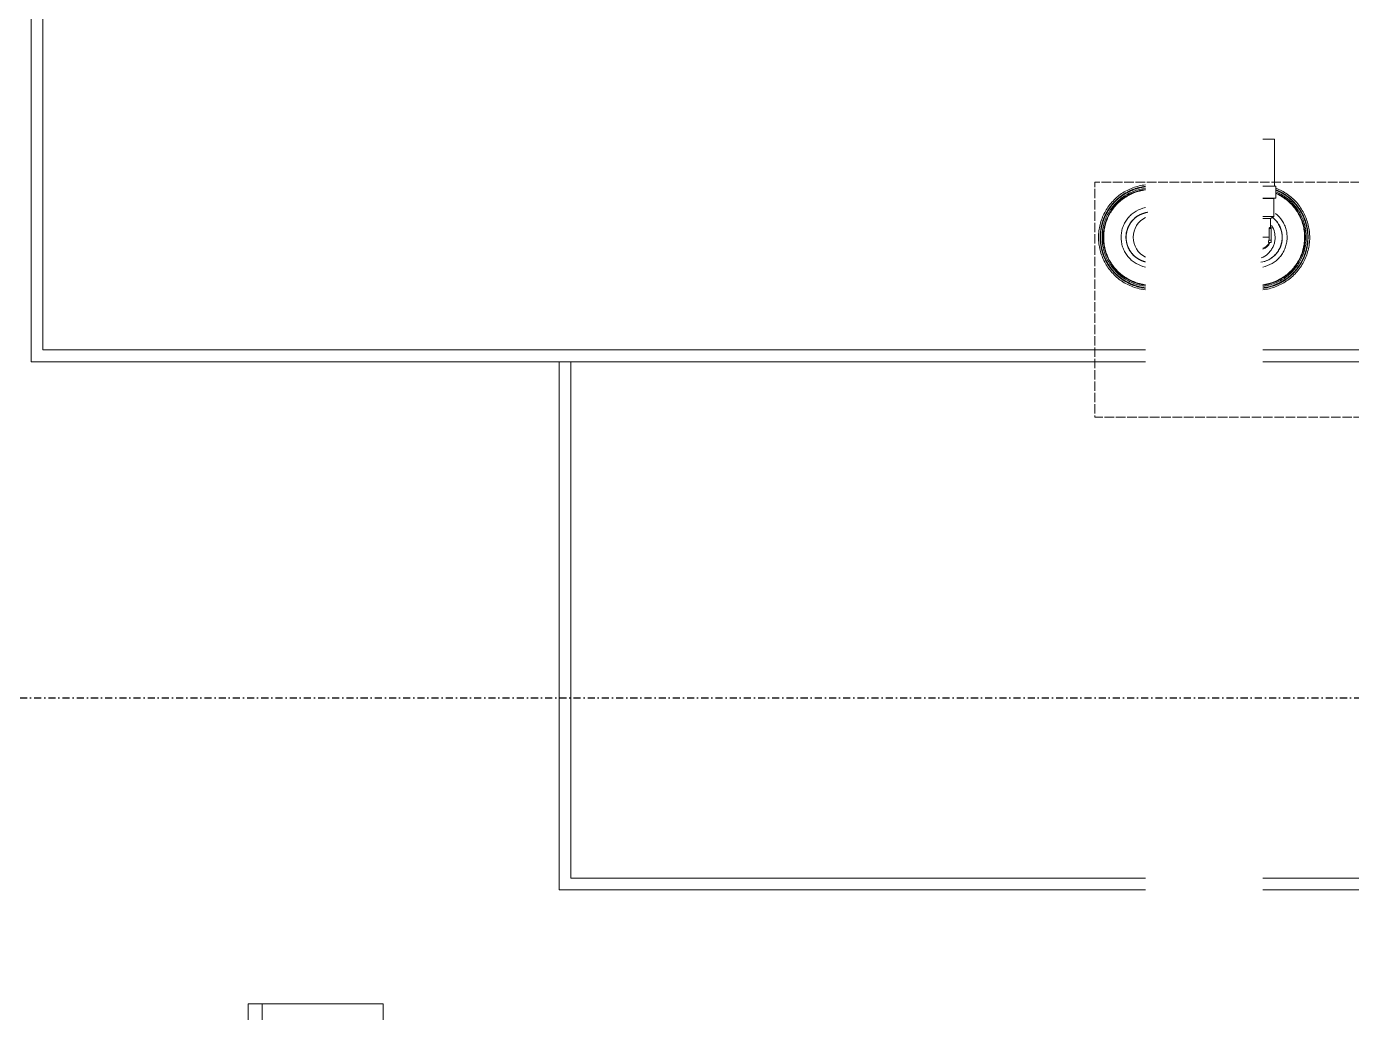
# Model space of a CAD drawing. Header units: millimetres. Extents: x 2179 to 48742, y 3478 to 161002.
# Drawn here: x 22288 to 23417, y 146722 to 147562 of the extents above; entities that cross this region are included whole.
import ezdxf

# ---------------------------------------------------------------- set-up
doc = ezdxf.new("R2010")
doc.units = ezdxf.units.MM
doc.linetypes.add('1_Čerchovaná 6_0mm', pattern=[12, 6, -3, 0, -3])
doc.linetypes.add('IMPORT-DASHED _2_', pattern=[9.652, 8.128, -1.524])
doc.layers.add('0-1', color=7, linetype='Continuous', lineweight=9)
doc.layers.add('Obrys-2', color=7, linetype='IMPORT-DASHED _2_', lineweight=9)
doc.layers.add('2966-1_navrh dispozice stroju-HK_02_dwg-1', color=7, linetype='Continuous', lineweight=9, true_color=0x919191)
doc.layers.add('S-GRID-1', color=9, linetype='1_Čerchovaná 6_0mm', lineweight=25, true_color=0x808080)

# ---------------------------------------------------------------- blocks, each defined once
blk = doc.blocks.new('2966-1_navrh dispozice stroju-HK_02_dwg_SE2231-903797-1NP _ stroje')
at = {"layer": '0-1', "flags": 128}
blk.add_lwpolyline([(-9422, -727.7), (-9422, -717.7), (-9382, -717.7)], dxfattribs=at)
blk = doc.blocks.new('2966-1_navrh dispozice stroju-HK_02_dwg_SE2230-903798-1NP _ stroje')
at = {"layer": '0-1', "flags": 128}
blk.add_lwpolyline([(-9382, -727.7), (-9382, -716.5), (-9372, -716.5), (-9372, -727.7)], dxfattribs=at)
blk = doc.blocks.new('2966-1_navrh dispozice stroju-HK_02_dwg_SE2229-903799-1NP _ stroje')
at = {"layer": '0-1'}
for start, end in [(81.2584, 98.7416), (19.2361, 64.9384)]:
    blk.add_arc((-9338.5, -731.2), 10.6, start, end, dxfattribs=at)
blk = doc.blocks.new('2966-1_navrh dispozice stroju-HK_02_dwg_SE2228-903800-1NP _ stroje')
at = {"layer": '0-1'}
blk.add_line((-9371.5, -718.2), (-9372, -718.7), dxfattribs=at)
at = {"layer": '0-1', "flags": 128}
for points in [[(-9356.2, -718.2), (-9371.5, -718.2), (-9371.5, -727.7)], [(-9356.2, -727.7), (-9356.2, -718.2), (-9354.5, -721.2)], [(-9354.5, -727.7), (-9354.5, -721.2), (-9347, -721.2)], [(-9346, -720.7), (-9347, -720.7), (-9347, -721.8)], [(-9336, -720.7), (-9346, -720.7), (-9346, -722.3), (-9338.5, -722.3), (-9338.5, -727.7)], [(-9336, -722.6), (-9336, -720.7), (-9334, -720.7), (-9334, -722.6)]]:
    blk.add_lwpolyline(points, dxfattribs=at)
at = {"layer": '0-1'}
for radius, start, end in [(8.99, 73.847, 90), (10, 20.3808, 63.3999)]:
    blk.add_arc((-9338.5, -731.2), radius, start, end, dxfattribs=at)
for points, knots in [([(-9347, -721.8), (-9347, -721.9), (-9347, -721.9), (-9347, -721.9), (-9346.9, -722), (-9346.9, -722), (-9346.9, -722), (-9346.8, -722.1), (-9346.8, -722.1), (-9346.8, -722.1), (-9346.7, -722.1), (-9346.7, -722.1), (-9346.6, -722.2), (-9346.6, -722.2), (-9346.6, -722.2), (-9346.5, -722.2), (-9346.5, -722.2), (-9346.4, -722.2), (-9346.4, -722.2), (-9346.3, -722.2), (-9346.3, -722.2), (-9346.3, -722.2), (-9346.2, -722.2), (-9346.2, -722.3), (-9346.1, -722.3), (-9346.1, -722.3), (-9346, -722.3), (-9346, -722.3)], [0, 0, 0, 0, 0.073965, 0.110985, 0.148017, 0.185056, 0.222097, 0.259139, 0.296181, 0.333224, 0.370267, 0.40731, 0.444353, 0.481396, 0.51844, 0.555483, 0.592526, 0.629569, 0.666612, 0.703656, 0.740699, 0.777742, 0.814786, 0.851829, 0.888872, 0.925916, 1, 1, 1, 1]), ([(-9336, -722.6), (-9336, -722.6), (-9335.9, -722.6), (-9335.9, -722.6), (-9335.9, -722.7), (-9335.8, -722.7), (-9335.8, -722.7), (-9335.8, -722.7), (-9335.7, -722.7), (-9335.7, -722.7), (-9335.6, -722.7), (-9335.6, -722.7), (-9335.6, -722.7), (-9335.5, -722.7), (-9335.5, -722.7), (-9335.5, -722.7), (-9335.4, -722.8), (-9335.4, -722.8), (-9335.4, -722.8), (-9335.3, -722.8), (-9335.3, -722.8), (-9335.3, -722.8), (-9335.2, -722.8), (-9335.2, -722.8), (-9335.1, -722.8), (-9335.1, -722.8), (-9335.1, -722.8), (-9335, -722.8), (-9335, -722.8), (-9335, -722.8), (-9334.9, -722.8), (-9334.9, -722.8), (-9334.9, -722.8), (-9334.8, -722.8), (-9334.8, -722.9), (-9334.7, -722.9), (-9334.7, -722.9), (-9334.7, -722.9), (-9334.6, -722.9), (-9334.6, -722.9), (-9334.6, -722.9), (-9334.5, -722.9), (-9334.5, -722.9), (-9334.4, -722.9), (-9334.4, -722.9), (-9334.4, -722.8), (-9334.3, -722.8), (-9334.3, -722.8), (-9334.3, -722.8), (-9334.2, -722.8), (-9334.2, -722.8), (-9334.2, -722.8), (-9334.1, -722.8), (-9334.1, -722.8), (-9334.1, -722.7), (-9334, -722.7), (-9334, -722.7), (-9334, -722.6), (-9334, -722.6)], [0, 0, 0, 0, 0.034487, 0.05173, 0.068973, 0.086216, 0.10346, 0.120703, 0.137946, 0.15519, 0.172433, 0.189676, 0.206919, 0.224163, 0.241406, 0.258649, 0.275893, 0.293136, 0.310379, 0.327623, 0.344866, 0.362109, 0.379353, 0.396596, 0.413839, 0.431082, 0.448326, 0.465569, 0.482812, 0.500056, 0.517299, 0.534542, 0.551786, 0.569029, 0.586272, 0.603516, 0.620759, 0.638002, 0.655246, 0.672489, 0.689732, 0.706975, 0.724219, 0.741462, 0.758705, 0.775948, 0.793192, 0.810435, 0.827678, 0.84492, 0.862162, 0.879404, 0.896644, 0.913882, 0.931115, 0.948337, 0.965551, 1, 1, 1, 1])]:
    blk.add_open_spline(points, degree=3, knots=knots, dxfattribs=at)
blk.add_blockref('2966-1_navrh dispozice stroju-HK_02_dwg_SE2229-903799-1NP _ stroje', (0, 0))
blk = doc.blocks.new('2966-1_navrh dispozice stroju-HK_02_dwg_SE2227-903801-1NP _ stroje')
at = {"layer": '0-1'}
for points, degree, knots in [([(-9293.8, -727.7), (-9294.2, -724.1), (-9295.5, -718.7), (-9298.4, -712.1), (-9301.2, -707.4), (-9304.5, -703.1), (-9308.3, -699.2), (-9312.6, -695.8), (-9317.2, -693), (-9322.2, -690.7), (-9327.4, -689), (-9332.7, -688), (-9338.1, -687.6), (-9343.6, -687.9), (-9348.9, -688.9), (-9354.1, -690.4), (-9359.1, -692.6), (-9363.8, -695.4), (-9368.1, -698.7), (-9372, -702.5), (-9376.5, -708.2), (-9379.1, -713.1), (-9380.4, -716.4)], 3, [0, 0, 0, 0, 0.090909, 0.136364, 0.181818, 0.227273, 0.272727, 0.318182, 0.363636, 0.409091, 0.454545, 0.5, 0.545455, 0.590909, 0.636364, 0.681818, 0.727273, 0.772727, 0.818182, 0.863636, 0.909091, 1, 1, 1, 1]), ([(-9295.2, -727.7), (-9295.7, -723.7), (-9297.6, -717.5), (-9299.7, -712.7), (-9302.4, -708.2), (-9305.6, -704), (-9309.3, -700.3), (-9313.4, -697), (-9317.8, -694.3), (-9322.6, -692.1), (-9327.6, -690.5), (-9332.7, -689.5), (-9337.9, -689.1), (-9343.2, -689.3), (-9348.3, -690.2), (-9353.4, -691.7), (-9358.2, -693.8), (-9362.7, -696.4), (-9366.9, -699.6), (-9370.7, -703.2), (-9374, -707.3), (-9377.5, -712.8), (-9378.9, -716.5)], 2, [0, 0, 0, 0.068182, 0.113636, 0.159091, 0.204545, 0.25, 0.295455, 0.340909, 0.386364, 0.431818, 0.477273, 0.522727, 0.568182, 0.613636, 0.659091, 0.704545, 0.75, 0.795455, 0.840909, 0.886364, 0.931818, 1, 1, 1]), ([(-9378.7, -716.5), (-9377.2, -712.8), (-9373.7, -707.3), (-9370.4, -703.3), (-9366.7, -699.7), (-9362.5, -696.6), (-9358, -693.9), (-9353.2, -691.9), (-9348.2, -690.4), (-9343.1, -689.5), (-9337.9, -689.3), (-9332.7, -689.7), (-9327.6, -690.7), (-9322.6, -692.3), (-9317.9, -694.5), (-9313.5, -697.2), (-9309.4, -700.5), (-9305.8, -704.2), (-9302.6, -708.3), (-9299.9, -712.8), (-9297.8, -717.5), (-9295.9, -723.8), (-9295.4, -727.7)], 2, [0, 0, 0, 0.068182, 0.113636, 0.159091, 0.204545, 0.25, 0.295455, 0.340909, 0.386364, 0.431818, 0.477273, 0.522727, 0.568182, 0.613636, 0.659091, 0.704545, 0.75, 0.795455, 0.840909, 0.886364, 0.931818, 1, 1, 1]), ([(-9296.8, -727.7), (-9297.2, -724.2), (-9298.5, -719.1), (-9301.4, -712.7), (-9304.2, -708.2), (-9307.5, -704.1), (-9311.3, -700.5), (-9315.6, -697.4), (-9320.2, -694.8), (-9325, -692.8), (-9330.1, -691.4), (-9335.3, -690.7), (-9340.6, -690.6), (-9345.8, -691.2), (-9350.9, -692.5), (-9355.8, -694.3), (-9360.5, -696.8), (-9364.8, -699.8), (-9368.7, -703.3), (-9373.3, -708.7), (-9375.9, -713.3), (-9377.3, -716.5)], 3, [0, 0, 0, 0, 0.095238, 0.142857, 0.190476, 0.238095, 0.285714, 0.333333, 0.380952, 0.428571, 0.47619, 0.52381, 0.571429, 0.619048, 0.666667, 0.714286, 0.761905, 0.809524, 0.857143, 0.904762, 1, 1, 1, 1]), ([(-9376.2, -716.4), (-9374.9, -713.3), (-9372.3, -708.9), (-9367.8, -703.8), (-9364, -700.3), (-9359.7, -697.4), (-9355.2, -695.1), (-9350.4, -693.3), (-9345.4, -692.1), (-9340.3, -691.6), (-9335.2, -691.7), (-9330.2, -692.4), (-9325.2, -693.7), (-9320.5, -695.7), (-9316, -698.2), (-9311.9, -701.3), (-9308.2, -704.8), (-9305, -708.8), (-9302.3, -713.1), (-9299.4, -719.3), (-9298.1, -724.3), (-9297.7, -727.7)], 3, [0, 0, 0, 0, 0.095238, 0.142857, 0.190476, 0.238095, 0.285714, 0.333333, 0.380952, 0.428571, 0.47619, 0.52381, 0.571429, 0.619048, 0.666667, 0.714286, 0.761905, 0.809524, 0.857143, 0.904762, 1, 1, 1, 1]), ([(-9375.9, -716.4), (-9374.6, -713.3), (-9372, -709), (-9367.5, -703.9), (-9363.7, -700.5), (-9359.5, -697.6), (-9355, -695.3), (-9350.3, -693.5), (-9345.3, -692.4), (-9340.3, -691.9), (-9335.2, -692), (-9330.2, -692.7), (-9325.3, -694), (-9320.6, -696), (-9316.2, -698.5), (-9312.1, -701.5), (-9308.4, -705), (-9305.2, -708.9), (-9302.5, -713.2), (-9299.7, -719.4), (-9298.4, -724.3), (-9298, -727.7)], 3, [0, 0, 0, 0, 0.095238, 0.142857, 0.190476, 0.238095, 0.285714, 0.333333, 0.380952, 0.428571, 0.47619, 0.52381, 0.571429, 0.619048, 0.666667, 0.714286, 0.761905, 0.809524, 0.857143, 0.904762, 1, 1, 1, 1]), ([(-9375.8, -716.4), (-9374.4, -713.4), (-9371.8, -709), (-9367.4, -703.9), (-9363.6, -700.6), (-9359.4, -697.7), (-9354.9, -695.4), (-9350.2, -693.7), (-9345.3, -692.5), (-9340.2, -692), (-9335.2, -692.1), (-9330.2, -692.8), (-9325.3, -694.2), (-9320.6, -696.1), (-9316.2, -698.6), (-9312.2, -701.6), (-9308.5, -705.1), (-9305.3, -709), (-9302.7, -713.3), (-9299.8, -719.4), (-9298.6, -724.3), (-9298.1, -727.7)], 3, [0, 0, 0, 0, 0.095238, 0.142857, 0.190476, 0.238095, 0.285714, 0.333333, 0.380952, 0.428571, 0.47619, 0.52381, 0.571429, 0.619048, 0.666667, 0.714286, 0.761905, 0.809524, 0.857143, 0.904762, 1, 1, 1, 1]), ([(-9358.8, -716.8), (-9357.1, -714.6), (-9353.9, -711.8), (-9349, -709.1), (-9345, -707.7), (-9340.9, -707), (-9336.7, -706.9), (-9332.5, -707.6), (-9328.5, -708.9), (-9324.8, -710.8), (-9321.4, -713.3), (-9318.5, -716.3), (-9315.3, -720.9), (-9313.8, -724.9), (-9313.2, -727.6)], 3, [0, 0, 0, 0, 0.142857, 0.214286, 0.285714, 0.357143, 0.428571, 0.5, 0.571429, 0.642857, 0.714286, 0.785714, 0.857143, 1, 1, 1, 1]), ([(-9317.5, -727.7), (-9318.1, -725.3), (-9319.5, -721.8), (-9322.6, -717.9), (-9325.4, -715.4), (-9328.5, -713.4), (-9331.9, -712), (-9335.6, -711.2), (-9339.3, -711), (-9343, -711.5), (-9346.5, -712.5), (-9351, -714.8), (-9353.8, -717.2), (-9355.3, -719.1)], 3, [0, 0, 0, 0, 0.153846, 0.230769, 0.307692, 0.384615, 0.461538, 0.538462, 0.615385, 0.692308, 0.769231, 0.846154, 1, 1, 1, 1]), ([(-9355.2, -719.2), (-9353.6, -717.2), (-9350.7, -714.7), (-9346.1, -712.5), (-9342.4, -711.5), (-9338.5, -711.1), (-9334.7, -711.5), (-9331, -712.5), (-9327.5, -714.1), (-9324.4, -716.3), (-9321.7, -719.1), (-9318.9, -723.3), (-9317.6, -727), (-9317.2, -729.5)], 3, [0, 0, 0, 0, 0.153846, 0.230769, 0.307692, 0.384615, 0.461538, 0.538462, 0.615385, 0.692308, 0.769231, 0.846154, 1, 1, 1, 1]), ([(-9383.2, -827.8), (-9382.8, -831.4), (-9381.5, -836.8), (-9378.6, -843.5), (-9375.8, -848.2), (-9372.4, -852.5), (-9368.5, -856.4), (-9364.2, -859.8), (-9359.6, -862.6), (-9354.6, -864.9), (-9349.4, -866.5), (-9344, -867.5), (-9338.5, -867.9), (-9333, -867.5), (-9327.6, -866.5), (-9322.4, -864.9), (-9317.4, -862.6), (-9312.8, -859.8), (-9308.5, -856.4), (-9304.6, -852.5), (-9301.2, -848.2), (-9298.4, -843.5), (-9295.5, -836.8), (-9294.2, -831.4), (-9293.8, -827.8)], 3, [0, 0, 0, 0, 0.083333, 0.125, 0.166667, 0.208333, 0.25, 0.291667, 0.333333, 0.375, 0.416667, 0.458333, 0.5, 0.541667, 0.583333, 0.625, 0.666667, 0.708333, 0.75, 0.791667, 0.833333, 0.875, 0.916667, 1, 1, 1, 1]), ([(-9381.8, -827.8), (-9381.3, -831.8), (-9379.4, -838.1), (-9377.2, -842.9), (-9374.5, -847.5), (-9371.3, -851.6), (-9367.5, -855.4), (-9363.4, -858.7), (-9358.9, -861.4), (-9354, -863.6), (-9349, -865.1), (-9343.8, -866.1), (-9338.5, -866.4), (-9333.2, -866.1), (-9328, -865.1), (-9323, -863.6), (-9318.2, -861.4), (-9313.6, -858.7), (-9309.5, -855.4), (-9305.7, -851.6), (-9302.5, -847.5), (-9299.8, -842.9), (-9297.6, -838.1), (-9295.7, -831.8), (-9295.2, -827.8)], 2, [0, 0, 0, 0.0625, 0.104167, 0.145833, 0.1875, 0.229167, 0.270833, 0.3125, 0.354167, 0.395833, 0.4375, 0.479167, 0.520833, 0.5625, 0.604167, 0.645833, 0.6875, 0.729167, 0.770833, 0.8125, 0.854167, 0.895833, 0.9375, 1, 1, 1]), ([(-9295.4, -827.8), (-9295.9, -831.8), (-9297.8, -838), (-9300, -842.8), (-9302.7, -847.3), (-9305.9, -851.5), (-9309.6, -855.2), (-9313.8, -858.5), (-9318.3, -861.2), (-9323.1, -863.4), (-9328.1, -864.9), (-9333.3, -865.9), (-9338.5, -866.2), (-9343.8, -865.9), (-9348.9, -864.9), (-9353.9, -863.4), (-9358.7, -861.2), (-9363.2, -858.5), (-9367.4, -855.2), (-9371.1, -851.5), (-9374.3, -847.3), (-9377, -842.8), (-9379.2, -838), (-9381.1, -831.8), (-9381.6, -827.8)], 2, [0, 0, 0, 0.0625, 0.104167, 0.145833, 0.1875, 0.229167, 0.270833, 0.3125, 0.354167, 0.395833, 0.4375, 0.479167, 0.520833, 0.5625, 0.604167, 0.645833, 0.6875, 0.729167, 0.770833, 0.8125, 0.854167, 0.895833, 0.9375, 1, 1, 1]), ([(-9380.2, -827.8), (-9379.8, -831.2), (-9378.6, -836.2), (-9375.8, -842.3), (-9373.2, -846.7), (-9370, -850.7), (-9366.4, -854.3), (-9362.4, -857.4), (-9358.1, -860.1), (-9353.4, -862.2), (-9348.6, -863.7), (-9343.6, -864.6), (-9338.5, -864.9), (-9333.4, -864.6), (-9328.4, -863.7), (-9323.6, -862.2), (-9318.9, -860.1), (-9314.6, -857.4), (-9310.6, -854.3), (-9307, -850.7), (-9303.8, -846.7), (-9301.2, -842.3), (-9298.4, -836.2), (-9297.2, -831.2), (-9296.8, -827.8)], 3, [0, 0, 0, 0, 0.083333, 0.125, 0.166667, 0.208333, 0.25, 0.291667, 0.333333, 0.375, 0.416667, 0.458333, 0.5, 0.541667, 0.583333, 0.625, 0.666667, 0.708333, 0.75, 0.791667, 0.833333, 0.875, 0.916667, 1, 1, 1, 1]), ([(-9297.7, -827.8), (-9298.1, -831.3), (-9299.4, -836.3), (-9302.4, -842.6), (-9305.1, -846.9), (-9308.4, -850.9), (-9312.2, -854.5), (-9316.4, -857.5), (-9320.9, -860), (-9325.8, -861.9), (-9330.8, -863.2), (-9335.9, -863.9), (-9341.1, -863.9), (-9346.2, -863.2), (-9351.2, -861.9), (-9356.1, -860), (-9360.6, -857.5), (-9364.8, -854.5), (-9368.6, -850.9), (-9371.9, -846.9), (-9374.6, -842.6), (-9377.6, -836.3), (-9378.9, -831.3), (-9379.3, -827.8)], 3, [0, 0, 0, 0, 0.086957, 0.130435, 0.173913, 0.217391, 0.26087, 0.304348, 0.347826, 0.391304, 0.434783, 0.478261, 0.521739, 0.565217, 0.608696, 0.652174, 0.695652, 0.73913, 0.782609, 0.826087, 0.869565, 0.913043, 1, 1, 1, 1]), ([(-9298, -827.8), (-9298.4, -831.2), (-9299.7, -836.2), (-9302.6, -842.4), (-9305.4, -846.8), (-9308.7, -850.8), (-9312.4, -854.3), (-9316.6, -857.3), (-9321.1, -859.8), (-9325.8, -861.7), (-9330.8, -863), (-9335.9, -863.6), (-9341.1, -863.6), (-9346.2, -863), (-9351.2, -861.7), (-9355.9, -859.8), (-9360.4, -857.3), (-9364.6, -854.3), (-9368.4, -850.8), (-9371.6, -846.8), (-9374.4, -842.4), (-9377.3, -836.2), (-9378.6, -831.2), (-9379, -827.8)], 3, [0, 0, 0, 0, 0.086957, 0.130435, 0.173913, 0.217391, 0.26087, 0.304348, 0.347826, 0.391304, 0.434783, 0.478261, 0.521739, 0.565217, 0.608696, 0.652174, 0.695652, 0.73913, 0.782609, 0.826087, 0.869565, 0.913043, 1, 1, 1, 1]), ([(-9298.1, -827.8), (-9298.6, -831.2), (-9299.9, -836.2), (-9302.8, -842.4), (-9305.5, -846.7), (-9308.8, -850.7), (-9312.5, -854.2), (-9316.6, -857.2), (-9321.1, -859.6), (-9325.9, -861.5), (-9330.9, -862.8), (-9335.9, -863.4), (-9341.1, -863.4), (-9346.1, -862.8), (-9351.1, -861.5), (-9355.9, -859.6), (-9360.4, -857.2), (-9364.5, -854.2), (-9368.2, -850.7), (-9371.5, -846.7), (-9374.2, -842.4), (-9377.2, -836.2), (-9378.4, -831.2), (-9378.9, -827.8)], 3, [0, 0, 0, 0, 0.086957, 0.130435, 0.173913, 0.217391, 0.26087, 0.304348, 0.347826, 0.391304, 0.434783, 0.478261, 0.521739, 0.565217, 0.608696, 0.652174, 0.695652, 0.73913, 0.782609, 0.826087, 0.869565, 0.913043, 1, 1, 1, 1]), ([(-9313.2, -827.8), (-9313.8, -830.6), (-9315.3, -834.5), (-9318.4, -839.1), (-9321.3, -842.1), (-9324.6, -844.6), (-9328.3, -846.6), (-9332.3, -847.9), (-9336.4, -848.5), (-9340.6, -848.5), (-9344.7, -847.9), (-9348.7, -846.6), (-9352.4, -844.6), (-9355.7, -842.1), (-9358.6, -839.1), (-9361.7, -834.5), (-9363.2, -830.6), (-9363.8, -827.8)], 3, [0, 0, 0, 0, 0.117647, 0.176471, 0.235294, 0.294118, 0.352941, 0.411765, 0.470588, 0.529412, 0.588235, 0.647059, 0.705882, 0.764706, 0.823529, 0.882353, 1, 1, 1, 1]), ([(-9359.9, -825.9), (-9359.6, -828.3), (-9358.4, -831.9), (-9355.7, -836.1), (-9353.1, -838.8), (-9350.1, -841.1), (-9346.8, -842.8), (-9343.2, -844), (-9339.5, -844.5), (-9335.8, -844.3), (-9332.1, -843.5), (-9328.6, -842.1), (-9325.5, -840.1), (-9322.7, -837.6), (-9319.6, -833.7), (-9318.1, -830.3), (-9317.5, -827.8)], 3, [0, 0, 0, 0, 0.125, 0.1875, 0.25, 0.3125, 0.375, 0.4375, 0.5, 0.5625, 0.625, 0.6875, 0.75, 0.8125, 0.875, 1, 1, 1, 1]), ([(-9359.8, -826), (-9359.3, -828.7), (-9357.5, -833), (-9355.5, -836.1), (-9352.9, -838.8), (-9350, -841), (-9346.7, -842.7), (-9343.1, -843.8), (-9339.5, -844.3), (-9335.8, -844.2), (-9332.1, -843.4), (-9328.7, -842), (-9325.6, -840), (-9322.8, -837.5), (-9320.5, -834.6), (-9318.3, -830.6), (-9317.6, -827.8)], 2, [0, 0, 0, 0.09375, 0.15625, 0.21875, 0.28125, 0.34375, 0.40625, 0.46875, 0.53125, 0.59375, 0.65625, 0.71875, 0.78125, 0.84375, 0.90625, 1, 1, 1])]:
    blk.add_open_spline(points, degree=degree, knots=knots, dxfattribs=at)
blk = doc.blocks.new('2966-1_navrh dispozice stroju-HK_02_dwg_SE2226-903802-1NP _ stroje')
at = {"layer": '0-1'}
blk.add_arc((-9338.5, -819.2), 19, 206.9302, 333.0699, dxfattribs=at)
blk.add_open_spline([(-9348.7, -720.2), (-9346.8, -719), (-9343.7, -717.7), (-9339.3, -717.2), (-9336, -717.3), (-9332.7, -718), (-9329.7, -719.3), (-9326.9, -721.1), (-9323.6, -724.1), (-9321.8, -726.9), (-9320.9, -729)], degree=3, knots=[0, 0, 0, 0, 0.200001, 0.300001, 0.4, 0.5, 0.6, 0.699999, 0.799999, 1, 1, 1, 1], dxfattribs=at)
blk = doc.blocks.new('2966-1_navrh dispozice stroju-HK_02_dwg_SE713-904266-1NP _ stroje')
at = {"layer": '0-1'}
for p, q in [((-8782.5, -227.7), (-8782.5, -727.7)), ((-8782.5, -827.7), (-8782.5, -1327.7))]:
    blk.add_line(p, q, dxfattribs=at)
blk = doc.blocks.new('2966-1_navrh dispozice stroju-HK_02_dwg_SE714-904267-1NP _ stroje')
at = {"layer": '0-1'}
blk.add_line((-8782.5, -1327.7), (-9232.5, -1327.7), dxfattribs=at)
blk = doc.blocks.new('2966-1_navrh dispozice stroju-HK_02_dwg_SE716-904269-1NP _ stroje')
at = {"layer": '0-1'}
for p, q in [((-8792.5, -237.7), (-8792.5, -727.7)), ((-8792.5, -827.7), (-8792.5, -1317.7))]:
    blk.add_line(p, q, dxfattribs=at)
blk = doc.blocks.new('2966-1_navrh dispozice stroju-HK_02_dwg_SE717-904270-1NP _ stroje')
at = {"layer": '0-1'}
blk.add_line((-8792.5, -1317.7), (-9232.5, -1317.7), dxfattribs=at)
blk = doc.blocks.new('2966-1_navrh dispozice stroju-HK_02_dwg_SE711-904271-1NP _ stroje')
for name in ['2966-1_navrh dispozice stroju-HK_02_dwg_SE713-904266-1NP _ stroje', '2966-1_navrh dispozice stroju-HK_02_dwg_SE716-904269-1NP _ stroje', '2966-1_navrh dispozice stroju-HK_02_dwg_SE717-904270-1NP _ stroje', '2966-1_navrh dispozice stroju-HK_02_dwg_SE714-904267-1NP _ stroje']:
    blk.add_blockref(name, (0, 0))
blk = doc.blocks.new('2966-1_navrh dispozice stroju-HK_02_dwg_SE709-904272-1NP _ stroje')
at = {"layer": '0-1'}
for p, q in [((-9232.5, 222.3), (-9232.5, -727.7)), ((-9232.5, -827.7), (-9232.5, -1777.7))]:
    blk.add_line(p, q, dxfattribs=at)
blk = doc.blocks.new('2966-1_navrh dispozice stroju-HK_02_dwg_SE710-904273-1NP _ stroje')
at = {"layer": '0-1'}
for p, q in [((-9242.5, 212.3), (-9242.5, -727.7)), ((-9242.5, -827.7), (-9242.5, -1767.7))]:
    blk.add_line(p, q, dxfattribs=at)
blk = doc.blocks.new('2966-1_navrh dispozice stroju-HK_02_dwg_SE708-904274-1NP _ stroje')
at = {"layer": '0-1', "flags": 128}
for points in [[(-9232.5, -1777.7), (-10332.5, -1777.7), (-10332.5, 222.3), (-9232.5, 222.3)], [(-9242.5, -1767.7), (-10322.5, -1767.7), (-10322.5, 212.3), (-9242.5, 212.3)]]:
    blk.add_lwpolyline(points, dxfattribs=at)
for name in ['2966-1_navrh dispozice stroju-HK_02_dwg_SE709-904272-1NP _ stroje', '2966-1_navrh dispozice stroju-HK_02_dwg_SE710-904273-1NP _ stroje']:
    blk.add_blockref(name, (0, 0))
blk = doc.blocks.new('2966-1_navrh dispozice stroju-HK_02_dwg_SE705-904275-1NP _ stroje')
at = {"layer": '0-1'}
for p, q in [((-8685.5, -1477.7), (-7938.5, -1477.7)), ((-7830.5, -1477.7), (-7823.5, -1477.7))]:
    blk.add_line(p, q, dxfattribs=at)
blk = doc.blocks.new('2966-1_navrh dispozice stroju-HK_02_dwg_SE706-904276-1NP _ stroje')
at = {"layer": '0-1'}
blk.add_line((-8685.5, -1580.7), (-7938.5, -1580.7), dxfattribs=at)
blk = doc.blocks.new('2966-1_navrh dispozice stroju-HK_02_dwg_SE707-904277-1NP _ stroje')
at = {"layer": '0-1'}
blk.add_line((-7938.5, -1592.7), (-8685.5, -1592.7), dxfattribs=at)
blk = doc.blocks.new('2966-1_navrh dispozice stroju-HK_02_dwg_SE704-904278-1NP _ stroje')
at = {"layer": '0-1', "flags": 128}
blk.add_lwpolyline([(-8685.5, -1592.7), (-8685.5, -1580.7), (-8685.5, -1477.7)], dxfattribs=at)
for name in ['2966-1_navrh dispozice stroju-HK_02_dwg_SE705-904275-1NP _ stroje', '2966-1_navrh dispozice stroju-HK_02_dwg_SE706-904276-1NP _ stroje', '2966-1_navrh dispozice stroju-HK_02_dwg_SE707-904277-1NP _ stroje']:
    blk.add_blockref(name, (0, 0))
blk = doc.blocks.new('2966-1_navrh dispozice stroju-HK_02_dwg_gbvf_2_-904811-1NP _ stroje')
at = {"layer": 'Obrys-2', "flags": 128}
blk.add_lwpolyline([(-400, -1225), (-400, -2425), (-600, -2425), (-600, 1225), (600, 1225), (600, -2425), (400, -2425), (400, -1225)], dxfattribs=at)
blk = doc.blocks.new('2966-1_navrh dispozice stroju-HK_02_dwg-876232-1NP _ stroje')
at = {"rotation": 328.989640494807}
for name, p in [('2966-1_navrh dispozice stroju-HK_02_dwg_gbvf_2_-904811-1NP _ stroje', (-69886.6, 52805.2)), ('2966-1_navrh dispozice stroju-HK_02_dwg_SE708-904274-1NP _ stroje', (-62300.5, 46431.8)), ('2966-1_navrh dispozice stroju-HK_02_dwg_SE711-904271-1NP _ stroje', (-62300.5, 46431.8)), ('2966-1_navrh dispozice stroju-HK_02_dwg_SE2227-903801-1NP _ stroje', (-62300.5, 46431.8)), ('2966-1_navrh dispozice stroju-HK_02_dwg_SE2231-903797-1NP _ stroje', (-62300.5, 46431.8)), ('2966-1_navrh dispozice stroju-HK_02_dwg_SE2230-903798-1NP _ stroje', (-62300.5, 46431.8)), ('2966-1_navrh dispozice stroju-HK_02_dwg_SE2228-903800-1NP _ stroje', (-62300.5, 46431.8)), ('2966-1_navrh dispozice stroju-HK_02_dwg_SE2226-903802-1NP _ stroje', (-62300.5, 46431.8)), ('2966-1_navrh dispozice stroju-HK_02_dwg_SE704-904278-1NP _ stroje', (-62300.5, 46431.8))]:
    blk.add_blockref(name, p, dxfattribs=at)

msp = doc.modelspace()

# ---------------------------------------------------------------- linework, layer by layer
at = {"layer": 'S-GRID-1'}
msp.add_line((15251.9, 146990.4), (41989.2, 146990.4), dxfattribs=at)

# ---------------------------------------------------------------- block references
at = {"layer": '2966-1_navrh dispozice stroju-HK_02_dwg-1', "rotation": 301.0103595051887}
msp.add_blockref('2966-1_navrh dispozice stroju-HK_02_dwg-876232-1NP _ stroje', (16370.5, 60726.8), dxfattribs=at)

doc.saveas('drawing.dxf')
